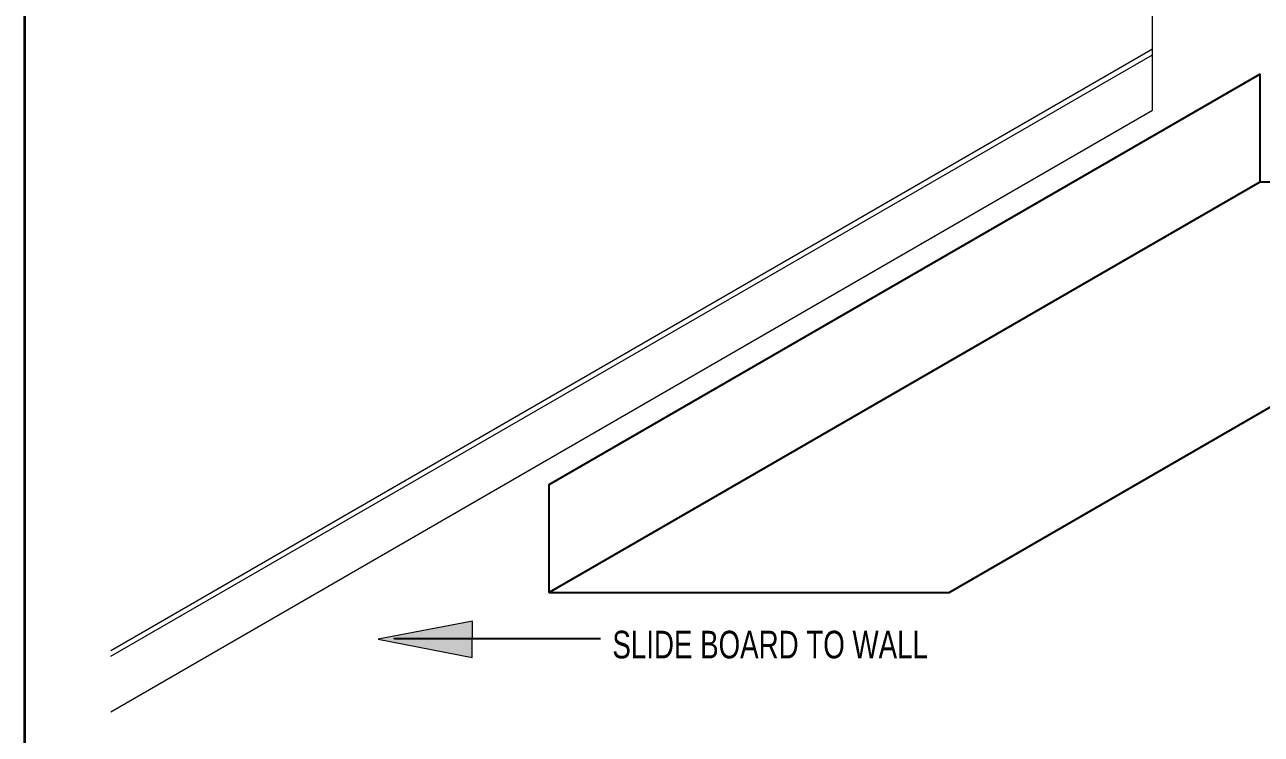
# Model space of a CAD drawing. Header units: inches. Extents: x -9 to 49, y -7 to 10.3.
# Drawn here: x 23.84 to 27.149, y 1.386 to 3.285 of the extents above; entities that cross this region are included whole.
import ezdxf

# ---------------------------------------------------------------- set-up
doc = ezdxf.new("R2010")
doc.units = ezdxf.units.IN
doc.header["$MEASUREMENT"] = 0
for name, color, linetype in [('A-Anno-Titl-Otln', 7, 'Continuous'), ('A-ANNO-TXT', 7, 'Continuous'), ('A-LINE-HVY', 7, 'Continuous'), ('A-LINE-LIGHT', 7, 'Continuous')]:
    doc.layers.add(name, color=color, linetype=linetype)

# ---------------------------------------------------------------- blocks, each defined once
blk = doc.blocks.new('block 228')
at = {"layer": 'A-LINE-HVY', "color": 7, "lineweight": 25}
blk.add_lwpolyline([(28.215, 2.8642), (27.1454, 2.8642), (25.2435, 1.7662), (26.3132, 1.7662), (28.215, 2.8642)], dxfattribs=at)
blk = doc.blocks.new('block 229')
at = {"layer": 'A-LINE-HVY', "color": 7, "lineweight": 25}
blk.add_lwpolyline([(25.2435, 1.7662), (25.2435, 2.0552), (27.1454, 3.1525), (27.1454, 2.8642)], dxfattribs=at)
blk = doc.blocks.new('block 423')
at = {"layer": 'A-LINE-LIGHT', "color": 7, "lineweight": 5}
blk.add_lwpolyline([(24.0696, 1.4467), (26.8577, 3.0566)], dxfattribs=at)
blk = doc.blocks.new('block 424')
at = {"layer": 'A-LINE-LIGHT', "color": 7, "lineweight": 5}
blk.add_lwpolyline([(24.0696, 1.5951), (26.8577, 3.205)], dxfattribs=at)
blk = doc.blocks.new('block 425')
at = {"layer": 'A-LINE-LIGHT', "color": 7, "lineweight": 5}
blk.add_lwpolyline([(24.0696, 1.6107), (26.8577, 3.2206)], dxfattribs=at)
blk = doc.blocks.new('block 426')
at = {"layer": 'A-LINE-LIGHT', "color": 7, "lineweight": 5}
blk.add_lwpolyline([(26.8577, 3.0564), (26.8577, 4.3272)], dxfattribs=at)
blk = doc.blocks.new('block 651')
h = blk.add_hatch(color=7)
h.dxf.hatch_style = 2
h.paths.add_polyline_path([(24.8295, 1.6421), (24.8273, 1.6425), (24.8295, 1.6428)])
at = {"lineweight": 0}
blk.add_lwpolyline([(24.8295, 1.6421), (24.8273, 1.6425), (24.8295, 1.6428), (24.8295, 1.6421)], dxfattribs=at)
at = {"color": 7, "lineweight": 25}
blk.add_lwpolyline([(24.8295, 1.6425), (25.3804, 1.6425)], dxfattribs=at)
blk = doc.blocks.new('block 683')
at = {"color": 7, "lineweight": 35}
blk.add_lwpolyline([(23.8395, 0.4805), (23.8395, 9.152), (31.1065, 9.152), (31.1065, 0.4805), (23.8395, 0.4805)], dxfattribs=at)
blk = doc.blocks.new('block 819')
at = {"layer": 'A-ANNO-TXT', "color": 7, "insert": (25.4123, 1.5885), "char_height": 0.073909, "attachment_point": 7}
blk.add_mtext('\\fMyriad Pro|b0|i0|c0|p34;\\W0.75;SLIDE BOARD TO WALL ', dxfattribs=at)
blk = doc.blocks.new('block 874')
at = {"layer": 'A-Anno-Titl-Otln', "color": 7, "lineweight": 35}
blk.add_lwpolyline([(23.8395, -0.5373), (23.8395, 9.152)], dxfattribs=at)

msp = doc.modelspace()

# ---------------------------------------------------------------- hatches: boundary and pattern name
at = {"layer": 'A-LINE-LIGHT'}
h = msp.add_hatch(color=7, dxfattribs=at)
h.dxf.hatch_style = 2
h.paths.add_polyline_path([(24.7854, 1.6409), (25.0373, 1.5922), (25.0381, 1.6894)])

# ---------------------------------------------------------------- linework, layer by layer
at = {"layer": 'A-LINE-LIGHT', "lineweight": 0}
msp.add_lwpolyline([(24.7854, 1.6409), (25.0373, 1.5922), (25.0381, 1.6894), (24.7854, 1.6409)], dxfattribs=at)

# ---------------------------------------------------------------- block references
for name in ['block 683', 'block 651']:
    msp.add_blockref(name, (0, 0))
at = {"layer": 'A-Anno-Titl-Otln'}
msp.add_blockref('block 874', (0, 0), dxfattribs=at)
at = {"layer": 'A-ANNO-TXT'}
msp.add_blockref('block 819', (0, 0), dxfattribs=at)
at = {"layer": 'A-LINE-HVY'}
for name in ['block 229', 'block 228']:
    msp.add_blockref(name, (0, 0), dxfattribs=at)
at = {"layer": 'A-LINE-LIGHT'}
for name in ['block 426', 'block 425', 'block 424', 'block 423']:
    msp.add_blockref(name, (0, 0), dxfattribs=at)

doc.saveas('drawing.dxf')
